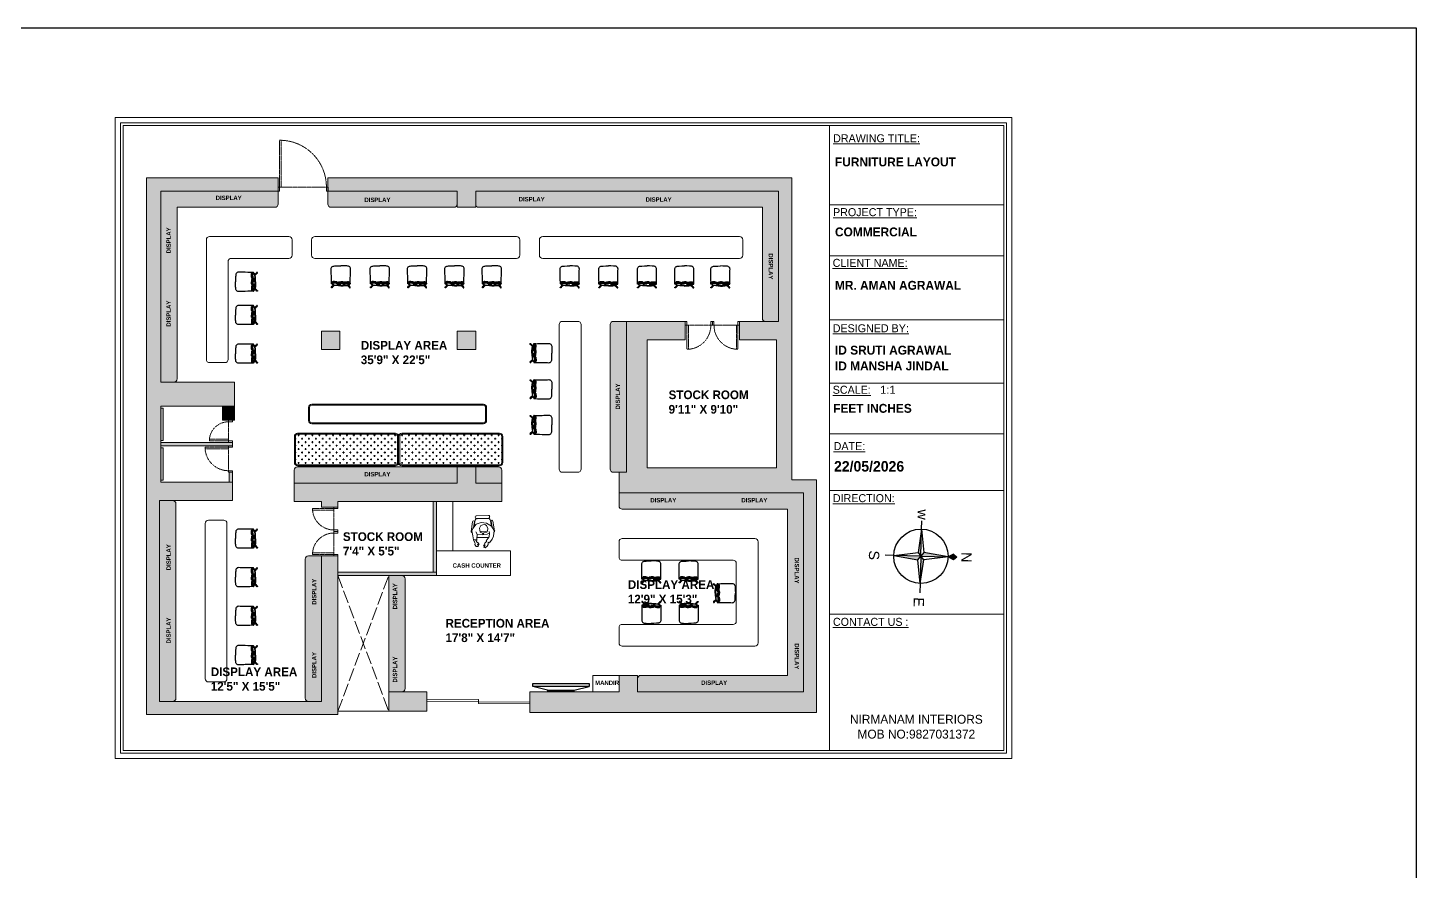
# Model space of a CAD drawing. Header units: inches. Extents: x -4677 to 18437, y -5264 to 2453.
# Drawn here: x 4406 to 5684, y 669 to 1446 of the extents above; entities that cross this region are included whole.
import ezdxf

# ---------------------------------------------------------------- set-up
doc = ezdxf.new("R2010")
doc.units = ezdxf.units.IN
for name, pattern in [('ACAD_ISO02W100', [15, 12, -3]), ('AUDIT_D_060311083008-3', [0]), ('DASHED2', [0.375, 0.25, -0.125]), ('HIDDEN', [0.375, 0.25, -0.125])]:
    doc.linetypes.add(name, pattern=pattern)
for name, color, linetype in [('A-DOOR', 251, 'AUDIT_D_060311083008-3'), ('A-Door-Frame', 1, 'Continuous'), ('A-Door-Swing', 8, 'HIDDEN'), ('ELE', 5, 'Continuous'), ('FUR', 42, 'Continuous'), ('IEL-HATCH-002', 7, 'Continuous'), ('line_cad-block.com', 250, 'Continuous'), ('PDF11_PDF_CH', 7, 'Continuous')]:
    doc.layers.add(name, color=color, linetype=linetype)
doc.layers.add('FURNI', color=140, linetype='Continuous', lineweight=18)
doc.styles.add('HEMI', font='stylu.ttf')
doc.styles.add('regular', font='swissl.ttf')
doc.styles.get("Standard").update_dxf_attribs({"font": 'arial.ttf'})

# ---------------------------------------------------------------- blocks, each defined once
blk = doc.blocks.new('*U7')
at = {"layer": 'A-Door-Frame', "lineweight": 5}
for p, q in [((0, -100), (0, 0)), ((668, -100), (668, 0))]:
    blk.add_line(p, q, dxfattribs=at)
for points in [[(0, -100), (40, -100), (40, 0), (0, 0)], [(668, -100), (628, -100), (628, 0), (668, 0)]]:
    blk.add_lwpolyline(points, dxfattribs=at)
at = {"layer": 'A-Door-Swing', "linetype": 'DASHED2', "lineweight": 5}
blk.add_line((45, 0), (633, 0), dxfattribs=at)
blk.add_lwpolyline([(40, 0), (40, 588), (80, 588), (80, 0)], close=True, dxfattribs=at)
blk.add_arc((40, 0), 588, 360, 90, dxfattribs=at)
blk = doc.blocks.new('*U8')
at = {"layer": 'A-Door-Frame', "lineweight": 5}
for p, q in [((0, -100), (0, 0)), ((559, -100), (559, 0))]:
    blk.add_line(p, q, dxfattribs=at)
for points in [[(0, -100), (40, -100), (40, 0), (0, 0)], [(559, -100), (519, -100), (519, 0), (559, 0)]]:
    blk.add_lwpolyline(points, dxfattribs=at)
at = {"layer": 'A-Door-Swing', "linetype": 'DASHED2', "lineweight": 5}
blk.add_line((44, 0), (523, 0), dxfattribs=at)
blk.add_lwpolyline([(40, 0), (40, 479), (80, 479), (80, 0)], close=True, dxfattribs=at)
blk.add_arc((40, 0), 479, 360, 90, dxfattribs=at)
blk = doc.blocks.new('wf')
at = {"layer": 'PDF11_PDF_CH', "lineweight": 5}
for points in [[(-7100.9, -1901.8), (-7102, -1910.7)], [(-7099.7, -1906.9), (-7099, -1901.7)], [(-7098.2, -1897.2), (-7098.2, -1897.6)], [(-7086, -1895.9), (-7097.3, -1896.2)], [(-7097.2, -1898.6), (-7086, -1898.3)], [(-7095.8, -1898.9), (-7087.3, -1898.6)], [(-7093.6, -1910.3), (-7092.5, -1910.8), (-7090.8, -1911.1), (-7089.2, -1910.8), (-7087.8, -1911.2), (-7086.9, -1910.1), (-7086.6, -1908), (-7087.8, -1905.3), (-7089.5, -1904.4), (-7091.4, -1904.5), (-7093.1, -1905.3), (-7094.2, -1907.6), (-7093.6, -1911.2), (-7091.5, -1912.1), (-7091, -1913.1), (-7090.6, -1913), (-7090.2, -1912), (-7088.2, -1911.2)], [(-7084.1, -1900.9), (-7083.2, -1906)], [(-7082.8, -1900.3), (-7082.9, -1900.4)], [(-7081.9, -1901.3), (-7080.4, -1910.1)], [(-7096.4, -1913.3), (-7097.7, -1911.1)], [(-7096, -1916.3), (-7086, -1916.1)], [(-7085, -1912.1), (-7085.5, -1910.8)], [(-7096.8, -1917.9), (-7099.6, -1918.3)], [(-7097.2, -1918.9), (-7099.6, -1919.5)]]:
    blk.add_lwpolyline(points, dxfattribs=at)
blk.add_lwpolyline([(-7096.5, -1913.3), (-7091.8, -1913.9), (-7087.3, -1913.3), (-7085, -1912.1), (-7085.4, -1915.6), (-7088.1, -1919.3), (-7087.7, -1919.7), (-7089.4, -1921.4), (-7090.6, -1924), (-7090.1, -1924.2), (-7089.1, -1922.9), (-7089.3, -1923.9), (-7090.2, -1925.4), (-7089.1, -1925.6), (-7087.2, -1924.3), (-7086.3, -1922.7), (-7086.2, -1920.4), (-7085.1, -1921), (-7082.6, -1917.9), (-7081.3, -1914.9), (-7080.7, -1909.7), (-7083.4, -1905.7), (-7087.8, -1903.1), (-7092.8, -1902.5), (-7097.3, -1903.9), (-7100.6, -1908), (-7101.3, -1910), (-7100.6, -1914.7), (-7099.7, -1918.3), (-7099.5, -1919.4), (-7098.3, -1921.5), (-7098.7, -1922.7), (-7097.4, -1924.5), (-7095.5, -1924.4), (-7095.2, -1923.9), (-7096.1, -1922.8), (-7096, -1922), (-7095.2, -1922.9), (-7094.7, -1922.7), (-7095.5, -1921.2), (-7097, -1920.2), (-7097.2, -1918.9), (-7096.7, -1918.9), (-7096.9, -1917.8), (-7096.7, -1917.7)], close=True, dxfattribs=at)
for points in [[(-7099, -1901.8, 0.414213), (-7100, -1900.8), (-7099.9, -1900.8)], [(-7099.3, -1906.5), (-7098.7, -1901.3, -0.458817), (-7095.7, -1898.8)], [(-7085.9, -1898.3, 0.414213), (-7085, -1897.3), (-7085, -1896.9)], [(-7082.8, -1906.5), (-7083.7, -1901.4, -0.414214), (-7082.8, -1900.4)], [(-7102, -1910.7, 0.414214), (-7101, -1911.6), (-7101.1, -1911.6)]]:
    blk.add_lwpolyline(points, format="xyb", dxfattribs=at)
for centre, radius, start, end in [((-7099.8, -1901.8), 0.983, 91.192, 181.192), ((-7097.2, -1897.3), 0.983, 90.3735, 180.3735), ((-7097.2, -1897.6), 0.983, 180.9887, 270.9888), ((-7086.7, -1901.3), 2.61, 5.8667, 102.464), ((-7085.9, -1897), 0.983, 1.8072, 91.8073), ((-7082.9, -1901.4), 0.983, 1.604, 91.604), ((-7101.1, -1910.5), 1.15, 271.0278, 275.4764), ((-7096.1, -1912.3), 4.02, 263.3806, 271.247), ((-7086.1, -1912.1), 4.02, 271.5931, 275.6031), ((-7081.3, -1910.2), 0.983, 295.8673, 1.5711)]:
    blk.add_arc(centre, radius, start, end, dxfattribs=at)
blk = doc.blocks.new('*U12')
at = {"layer": 'A-Door-Frame', "lineweight": 5}
for p, q in [((0, -100), (0, 0)), ((682, -100), (682, 0))]:
    blk.add_line(p, q, dxfattribs=at)
for points in [[(0, -100), (40, -100), (40, 0), (0, 0)], [(682, -100), (642, -100), (642, 0), (682, 0)]]:
    blk.add_lwpolyline(points, dxfattribs=at)
at = {"layer": 'A-Door-Swing', "linetype": 'DASHED2', "lineweight": 5}
blk.add_line((45, 0), (647, 0), dxfattribs=at)
blk.add_lwpolyline([(40, 0), (40, 602), (80, 602), (80, 0)], close=True, dxfattribs=at)
blk.add_arc((40, 0), 602, 360, 90, dxfattribs=at)
blk = doc.blocks.new('*U13')
at = {"layer": 'A-Door-Frame', "lineweight": 5}
for p, q in [((0, -100), (0, 0)), ((614, -100), (614, 0))]:
    blk.add_line(p, q, dxfattribs=at)
for points in [[(0, -100), (40, -100), (40, 0), (0, 0)], [(614, -100), (574, -100), (574, 0), (614, 0)]]:
    blk.add_lwpolyline(points, dxfattribs=at)
at = {"layer": 'A-Door-Swing', "linetype": 'DASHED2', "lineweight": 5}
blk.add_line((45, 0), (578, 0), dxfattribs=at)
blk.add_lwpolyline([(40, 0), (40, 534), (80, 534), (80, 0)], close=True, dxfattribs=at)
blk.add_arc((40, 0), 534, 360, 90, dxfattribs=at)
blk = doc.blocks.new('erh')
at = {"ltscale": 7}
for p, q in [((3599.4, 764.2), (3585.8, 760.7)), ((3624, 764.2), (3637.6, 760.7))]:
    blk.add_line(p, q, dxfattribs=at)
for p, q in [((3624, 765.5), (3599.4, 765.5)), ((3599.4, 765.5), (3599.4, 764.2)), ((3624, 764.2), (3599.4, 764.2)), ((3624, 764.2), (3624, 765.5))]:
    blk.add_line(p, q)
blk.add_lwpolyline([(3585.8, 760.7), (3637.6, 760.7), (3637.6, 758), (3585.8, 758)], close=True, dxfattribs=at)
blk = doc.blocks.new('*U9')
at = {"layer": 'A-Door-Frame', "lineweight": 5}
for p, q in [((0, -100), (0, 0)), ((1255, -100), (1255, 0))]:
    blk.add_line(p, q, dxfattribs=at)
for points in [[(0, -100), (40, -100), (40, 0), (0, 0)], [(1255, -100), (1215, -100), (1215, 0), (1255, 0)]]:
    blk.add_lwpolyline(points, dxfattribs=at)
at = {"layer": 'A-Door-Swing', "linetype": 'DASHED2', "lineweight": 5}
blk.add_line((51, 0), (1225, 0), dxfattribs=at)
blk.add_lwpolyline([(40, 0), (40, 1175), (80, 1175), (80, 0)], close=True, dxfattribs=at)
blk.add_arc((40, 0), 1175, 360, 90, dxfattribs=at)
blk = doc.blocks.new('LEADCHAIR Executive 2014')
at = {"layer": 'line_cad-block.com', "color": 252, "true_color": 0x939598}
for points in [[(-256, 130), (-260, 128), (-262, 121), (-263, 116), (-265, 102), (-267, 55), (-267, -5), (-269, -78), (-270, -119), (-270, -168), (-270, -225), (-272, -265), (-270, -285), (-263, -303), (-251, -320), (-234, -334), (-217, -342), (-199, -346), (-170, -348), (-146, -350), (-73, -353), (0, -354)], [(-239, 254), (-241, 256), (-243, 261), (-246, 264), (-249, 267), (-253, 268), (-257, 268), (-260, 267), (-264, 264), (-266, 261), (-267, 257), (-267, 253), (-266, 250), (-264, 246), (-260, 244), (-254, 240)], [(-265, 159), (-265, 159), (-266, 159), (-266, 150), (-266, 142), (-266, 139), (-266, 104)], [(-263, 146), (-264, 146), (-264, 146), (-265, 145), (-265, 144), (-266, 131)], [(-186, 201), (-248, 262), (-251, 265), (-253, 265), (-256, 265), (-259, 265), (-262, 262), (-264, 260), (-265, 257), (-264, 254), (-264, 251), (-262, 249), (-241, 227), (-211, 196)], [(0, 214), (-64, 213), (-127, 208), (-190, 201), (-202, 199), (-211, 196), (-219, 194), (-223, 191), (-227, 184), (-247, 135), (-249, 131), (-251, 130), (-253, 131), (-255, 136), (-259, 147), (-262, 153), (-265, 159)], [(-234, 166), (-245, 164), (-252, 163), (-265, 159)], [(0, 210), (-63, 207), (-126, 203), (-190, 196), (-196, 195), (-204, 193), (-210, 192), (-216, 190), (-220, 188), (-223, 184), (-226, 176), (-245, 133), (-251, 124), (-253, 125), (-263, 146)], [(-98, 152), (-96, 152), (-93, 152), (-92, 152), (-93, 147), (-93, 143), (-94, 138), (-94, 134), (-95, 129), (-96, 124), (-96, 123), (-102, 120), (-107, 118), (-111, 116), (-128, 112), (-140, 110), (-170, 108), (-192, 107), (-204, 107), (-224, 108), (-229, 109), (-241, 113), (-244, 114), (-241, 121), (-237, 132), (-233, 142), (-232, 146), (-229, 151)], [(-96, 123), (-99, 119), (-107, 112), (-117, 105), (-131, 101), (-157, 98), (-180, 97), (-198, 95), (-214, 95), (-221, 97), (-227, 99), (-233, 101), (-237, 105), (-240, 108), (-242, 112), (-243, 113)], [(-92, 195), (-90, 194), (-89, 192), (-90, 180), (-92, 155), (-99, 151), (-106, 149), (-116, 146), (-120, 145), (-142, 142), (-168, 141), (-190, 141), (-206, 142), (-224, 145), (-230, 146), (-230, 147), (-228, 153), (-221, 173), (-219, 176), (-217, 178), (-210, 181), (-199, 184), (-193, 185), (-186, 187), (-130, 192), (-111, 193), (-92, 195)], [(-102, 115), (-89, 115)], [(-89, 115), (-86, 115), (-81, 114), (-73, 111)], [(-71, 153), (-76, 153), (-79, 152), (-80, 152), (-80, 149), (-81, 144), (-82, 136), (-83, 130), (-84, 124), (-67, 117), (-50, 115), (0, 113)], [(-84, 124), (-73, 110), (-68, 107), (-60, 103), (-48, 100), (-39, 99), (-34, 98), (0, 98)], [(0, 198), (-74, 197), (-74, 195), (-75, 193), (-76, 181), (-79, 156), (-78, 155), (-76, 154), (-71, 152), (-57, 148), (-44, 147), (-25, 146), (0, 146)], [(0, 214), (64, 213), (127, 208), (190, 201), (202, 199), (211, 196), (219, 194), (223, 191), (227, 184), (247, 135), (249, 131), (251, 130), (253, 131), (255, 136), (259, 147), (262, 153), (265, 159)], [(0, 210), (63, 207), (126, 203), (190, 196), (196, 195), (204, 193), (210, 192), (216, 190), (220, 188), (223, 184), (226, 176), (245, 133), (251, 124), (253, 125), (263, 146)], [(0, 198), (74, 197), (74, 195), (75, 193), (76, 181), (79, 156), (78, 155), (76, 154), (71, 152), (57, 148), (44, 147), (25, 146), (0, 146)], [(71, 153), (76, 153), (79, 152), (80, 152), (80, 149), (81, 144), (82, 136), (83, 130), (84, 124), (67, 117), (50, 115), (0, 113)], [(256, 130), (260, 128), (262, 121), (263, 116), (265, 102), (267, 55), (267, -5), (269, -78), (270, -119), (270, -168), (270, -225), (272, -265), (270, -285), (263, -303), (251, -320), (234, -334), (217, -342), (199, -346), (170, -348), (146, -350), (73, -353), (0, -354)], [(84, 124), (73, 110), (68, 107), (60, 103), (48, 100), (39, 99), (34, 98), (0, 98)], [(89, 115), (86, 115), (81, 114), (73, 111)], [(92, 195), (90, 194), (89, 192), (90, 180), (92, 155), (99, 151), (106, 149), (116, 146), (120, 145), (142, 142), (168, 141), (190, 141), (206, 142), (224, 145), (230, 146), (230, 147), (228, 153), (221, 173), (219, 176), (217, 178), (210, 181), (199, 184), (193, 185), (186, 187), (130, 192), (111, 193), (92, 195)], [(102, 115), (89, 115)], [(98, 152), (96, 152), (93, 152), (92, 152), (93, 147), (93, 143), (94, 138), (94, 134), (95, 129), (96, 124), (96, 123), (102, 120), (107, 118), (111, 116), (128, 112), (140, 110), (170, 108), (192, 107), (204, 107), (224, 108), (229, 109), (241, 113), (244, 114), (241, 121), (237, 132), (233, 142), (232, 146), (229, 151)], [(96, 123), (99, 119), (107, 112), (117, 105), (131, 101), (157, 98), (180, 97), (198, 95), (214, 95), (221, 97), (227, 99), (233, 101), (237, 105), (240, 108), (242, 112), (243, 113)], [(186, 201), (248, 262), (251, 265), (253, 265), (256, 265), (259, 265), (262, 262), (264, 260), (265, 257), (264, 254), (264, 251), (262, 249), (241, 227), (211, 196)], [(234, 166), (245, 164), (252, 163), (265, 159)], [(239, 254), (241, 256), (243, 261), (246, 264), (249, 267), (253, 268), (257, 268), (260, 267), (264, 264), (266, 261), (267, 257), (267, 253), (266, 250), (264, 246), (260, 244), (254, 240)], [(263, 146), (264, 146), (264, 146), (265, 145), (265, 144), (266, 131)], [(265, 159), (265, 159), (266, 159), (266, 150), (266, 142), (266, 139), (266, 104)]]:
    blk.add_lwpolyline(points, dxfattribs=at)
blk = doc.blocks.new('A$C470D500B')
at = {"layer": 'ELE', "true_color": 0xed1f24}
h = blk.add_hatch(color=240, dxfattribs=at)
h.paths.add_polyline_path([(25.36, 49.16), (23.85, 47.28), (25.36, 44.35)])
h.paths.add_polyline_path([(25.36, 44.35), (26.88, 47.28), (25.36, 49.16)])
at = {"layer": 'ELE', "true_color": 0x000000}
h = blk.add_hatch(color=18, dxfattribs=at)
h.paths.add_polyline_path([(27.34, 28.11), (25.36, 29.71), (25.36, 15.08)])
h.paths.add_polyline_path([(40, 29.71), (27.34, 31.31), (25.36, 29.71)])
h.paths.add_polyline_path([(25.36, 44.35), (23.38, 31.31), (25.36, 29.71)])
h.paths.add_polyline_path([(23.38, 28.11), (25.36, 29.71), (10.73, 29.71)])
at = {"layer": 'ELE', "color": 240, "true_color": 0xed1f24}
for p, q in [((25.36, 49.16), (23.85, 47.28)), ((23.85, 47.28), (25.36, 44.35)), ((25.36, 49.16), (26.88, 47.28)), ((25.36, 44.35), (25.36, 49.16)), ((26.88, 47.28), (25.36, 44.35))]:
    blk.add_line(p, q, dxfattribs=at)
at = {"layer": 'ELE', "color": 18, "true_color": 0x000000}
for p, q in [((25.36, 44.35), (23.38, 31.31)), ((25.36, 29.71), (25.36, 44.35)), ((25.36, 44.35), (27.34, 31.31)), ((10.73, 29.71), (23.38, 31.31)), ((23.38, 31.31), (25.36, 29.71)), ((27.34, 31.31), (25.36, 29.71)), ((40, 29.71), (27.34, 31.31)), ((10.73, 29.71), (6.3, 29.71)), ((10.73, 29.71), (6.3, 29.71)), ((25.36, 29.71), (10.73, 29.71)), ((10.73, 29.71), (23.38, 28.11)), ((23.38, 28.11), (25.36, 29.71)), ((25.36, 15.08), (23.38, 28.11)), ((25.36, 29.71), (25.36, 15.08)), ((27.34, 28.11), (25.36, 29.71)), ((25.36, 29.71), (40, 29.71)), ((25.36, 15.08), (27.34, 28.11)), ((40, 29.71), (27.34, 28.11)), ((40, 29.71), (45.12, 29.71)), ((40, 29.71), (45.12, 29.71)), ((25.36, 15.08), (25.36, 10.4))]:
    blk.add_line(p, q, dxfattribs=at)
blk.add_circle((25.36, 29.71), 14.63, dxfattribs=at)
at = {"layer": 'ELE', "color": 240, "true_color": 0xed1f24}
blk.add_text('N', height=5.54, dxfattribs=at).set_placement((22.5, 51.52))
at = {"layer": 'ELE', "color": 18, "true_color": 0x000000}
for s, p in [('w', (0.11, 27.33)), ('E', (47.54, 26.51)), ('S', (22.95, 1.72))]:
    blk.add_text(s, height=5.54, dxfattribs=at).set_placement(p)

msp = doc.modelspace()

# ---------------------------------------------------------------- hatches: boundary and pattern name
at = {"layer": 'IEL-HATCH-002', "lineweight": 5, "true_color": 0x939598, "transparency": 33554687}
h = msp.add_hatch(color=252, dxfattribs=at)
h.dxf.hatch_style = 1
h.paths.add_polyline_path([(4691.17, 941.57), (4691.17, 959.57), (4676.17, 959.57), (4676.17, 825.57), (4664.17, 825.57), (4527.17, 825.57), (4527.17, 1010.57), (4539.17, 1010.57), (4594.17, 1010.57), (4594.17, 1027.57), (4528.17, 1027.57), (4528.17, 1097.57), (4585.17, 1097.57), (4596.17, 1097.57), (4596.17, 1119.57), (4528.17, 1119.57), (4528.17, 1295.57), (4636.17, 1295.57), (4636.17, 1307.57), (4515.17, 1307.57), (4515.17, 813.57), (4691.17, 813.57), (4691.17, 816.57)])
h.paths.add_polyline_path([(5109.17, 1307.57), (4682.17, 1307.57), (4682.17, 1295.57), (4801.17, 1295.57), (4801.17, 1283.57), (4801.17, 1280.57), (4818.17, 1280.57), (4818.17, 1295.57), (5097.17, 1295.57), (5097.17, 1175.57), (5085.17, 1175.57), (5061.17, 1175.57), (5061.17, 1158.57), (5095.17, 1158.57), (5095.17, 1040.57), (4976.17, 1040.57), (4976.17, 1158.57), (5011.17, 1158.57), (5011.17, 1175.57), (4957.17, 1175.57), (4957.17, 1036.57), (4950.17, 1036.57), (4950.17, 1017.57), (5120.17, 1017.57), (5120.17, 834.57), (4967.17, 834.57), (4967.17, 846.57), (4967.17, 849.57), (4950.17, 849.57), (4950.17, 834.57), (4926.17, 834.57), (4868.17, 834.57), (4868.17, 815.57), (5132.17, 815.57), (5132.17, 1029.57), (5109.17, 1029.57)])
h.paths.add_polyline_path([(4842.17, 1026.57), (4818.17, 1026.57), (4818.17, 1041.57), (4801.17, 1041.57), (4801.17, 1026.57), (4767.17, 1026.57), (4651.17, 1026.57), (4651.17, 1009.57), (4676.17, 1009.57), (4676.17, 1004.57), (4691.17, 1004.57), (4691.17, 1009.57), (4767.17, 1009.57), (4842.17, 1009.57)])
h.paths.add_polyline_path([(4782.17, 944.57), (4691.17, 944.57), (4691.17, 941.57), (4782.17, 941.57)], flags=17)
h.paths.add_polyline_path([(4782.17, 1009.57), (4779.17, 1009.57), (4779.17, 944.57), (4782.17, 944.57)], flags=17)
at = {"layer": 'IEL-HATCH-002', "lineweight": 5, "true_color": 0xc6a88b, "transparency": 33554687}
h = msp.add_hatch(color=43, dxfattribs=at)
h.dxf.hatch_style = 1
h.paths.add_polyline_path([(5120.17, 1017.57), (4950.17, 1017.57), (4950.17, 1005.57, 0.4142136), (4953.17, 1002.57), (5105.17, 1002.57), (5105.17, 849.57), (4970.17, 849.57, 0.4142136), (4967.17, 846.57), (4967.17, 834.57), (5120.17, 834.57)])
h.paths.add_polyline_path([(4753.17, 938.57, 0.4142136), (4750.17, 941.57), (4738.17, 941.57), (4738.17, 925.57), (4738.17, 834.57), (4750.17, 834.57, 0.4142136), (4753.17, 837.57)])
h.paths.add_polyline_path([(4957.17, 1175.57), (4945.17, 1175.57, 0.4142136), (4942.17, 1172.57), (4942.17, 1039.57, 0.4142136), (4945.17, 1036.57), (4957.17, 1036.57)])
h.paths.add_polyline_path([(5097.17, 1295.57), (4818.17, 1295.57), (4818.17, 1283.57, 0.4142136), (4821.17, 1280.57), (5082.17, 1280.57), (5082.17, 1178.57, 0.4142136), (5085.17, 1175.57), (5097.17, 1175.57)])
h.paths.add_polyline_path([(4801.17, 1295.57), (4682.17, 1295.57), (4682.17, 1283.57, 0.4142136), (4685.17, 1280.57), (4798.17, 1280.57, 0.4142136), (4801.17, 1283.57)])
h.paths.add_polyline_path([(4636.17, 1295.57), (4528.17, 1295.57), (4528.17, 1280.57), (4528.17, 1119.57), (4540.17, 1119.57, 0.4142136), (4543.17, 1122.57), (4543.17, 1280.57), (4633.17, 1280.57, 0.4142136), (4636.17, 1283.57)])
h.paths.add_polyline_path([(4542.17, 1007.57, 0.4142136), (4539.17, 1010.57), (4527.17, 1010.57), (4527.17, 825.57), (4539.17, 825.57, 0.4142136), (4542.17, 828.57)])
h.paths.add_polyline_path([(4676.17, 959.57), (4664.17, 959.57, 0.4142136), (4661.17, 956.57), (4661.17, 828.57, 0.4142136), (4664.17, 825.57), (4676.17, 825.57)])
h.paths.add_polyline_path([(4801.17, 1041.57), (4654.17, 1041.57, 0.4142136), (4651.17, 1038.57), (4651.17, 1026.57), (4767.17, 1026.57), (4801.17, 1026.57)])
h.paths.add_polyline_path([(4842.17, 1038.57, 0.4142136), (4839.17, 1041.57), (4818.17, 1041.57), (4818.17, 1026.57), (4842.17, 1026.57)])
at = {"layer": 'IEL-HATCH-002', "lineweight": 5, "true_color": 0x636466, "transparency": 33554687}
h = msp.add_hatch(color=251, dxfattribs=at)
h.dxf.hatch_style = 1
h.paths.add_polyline_path([(4693.17, 1166.57), (4676.17, 1166.57), (4676.17, 1149.57), (4693.17, 1149.57)])
h.paths.add_polyline_path([(4818.17, 1166.57), (4801.17, 1166.57), (4801.17, 1149.57), (4818.17, 1149.57)])
at = {"layer": 'IEL-HATCH-002', "lineweight": 5, "true_color": 0xadddf7, "transparency": 33554687}
h = msp.add_hatch(color=141, dxfattribs=at)
h.dxf.hatch_style = 1
h.paths.add_polyline_path([(4530.31, 1059.21), (4528.17, 1059.21), (4528.17, 1029.41), (4530.31, 1029.41)])
h.paths.add_polyline_path([(4530.31, 1095.71), (4528.17, 1095.71), (4528.17, 1065.91), (4530.31, 1065.91)])
at = {"layer": 'IEL-HATCH-002', "lineweight": 5, "true_color": 0x939598, "transparency": 33554687}
h = msp.add_hatch(color=252, dxfattribs=at)
h.dxf.hatch_style = 1
h.paths.add_polyline_path([(4596.17, 1097.57), (4585.17, 1097.57), (4585.17, 1084.46), (4590.51, 1084.46), (4590.51, 1084.57), (4594.17, 1084.57), (4594.17, 1084.46), (4596.17, 1084.46)])
at = {"layer": 'IEL-HATCH-002', "lineweight": 5, "true_color": 0xc6a88b, "transparency": 33554687}
h = msp.add_hatch(color=43, dxfattribs=at)
h.dxf.hatch_style = 1
h.paths.add_polyline_path([(4594.17, 1064.07), (4590.51, 1064.07), (4528.17, 1064.07), (4528.17, 1061.07), (4594.17, 1061.07)])
h.paths.add_polyline_path([(4594.17, 1036.57), (4591.17, 1036.57), (4591.17, 1027.57), (4594.17, 1027.57)])
at = {"layer": 'IEL-HATCH-002', "lineweight": 5, "true_color": 0x939598, "transparency": 33554687}
h = msp.add_hatch(dxfattribs=at)
h.set_pattern_fill('CROSS', color=252, scale=0.5)
h.set_pattern_definition([(0, (-3502.2118, 172.142), (3.175, 3.175), [1.5875, -4.7625]), (90, (-3501.418, 171.348), (-3.175, 3.175), [1.5875, -4.7625])])
h.paths.add_polyline_path([(4746.23, 1069.57, 0.4142136), (4744.23, 1071.57), (4654.23, 1071.57, 0.4142136), (4652.23, 1069.57), (4652.23, 1045.57, 0.4142136), (4654.23, 1043.57), (4744.23, 1043.57, 0.4142136), (4746.23, 1045.57)])
h.paths.add_polyline_path([(4842.23, 1069.57, 0.4142136), (4840.23, 1071.57), (4750.23, 1071.57, 0.4142136), (4748.23, 1069.57), (4748.23, 1045.57, 0.4142136), (4750.23, 1043.57), (4840.23, 1043.57, 0.4142136), (4842.23, 1045.57)])
h = msp.add_hatch(color=252, dxfattribs=at)
h.dxf.hatch_style = 1
h.paths.add_polyline_path([(4773.17, 834.57), (4738.17, 834.57), (4738.17, 816.57), (4773.17, 816.57)])

# ---------------------------------------------------------------- linework, layer by layer
at = {"lineweight": 5}
for p, q in [((4636.17, 1307.57), (4515.17, 1307.57)), ((4515.17, 1307.57), (4515.17, 813.57)), ((4636.17, 1307.57), (4636.17, 1295.57)), ((5109.17, 1307.57), (4682.17, 1307.57)), ((4682.17, 1307.57), (4682.17, 1295.57)), ((5109.17, 1029.57), (5109.17, 1307.57)), ((4636.17, 1295.57), (4528.17, 1295.57)), ((4528.17, 1295.57), (4528.17, 1119.57)), ((4528.17, 1295.57), (4528.17, 1280.57)), ((4636.17, 1295.57), (4636.17, 1283.57)), ((4801.17, 1295.57), (4682.17, 1295.57)), ((4682.17, 1295.57), (4682.17, 1283.57)), ((4801.17, 1280.57), (4801.17, 1295.57)), ((4801.17, 1295.57), (4801.17, 1283.57)), ((5097.17, 1295.57), (4818.17, 1295.57)), ((4818.17, 1295.57), (4818.17, 1280.57)), ((4818.17, 1295.57), (4818.17, 1283.57)), ((5097.17, 1175.57), (5097.17, 1295.57)), ((4633.17, 1280.57), (4543.17, 1280.57)), ((4543.17, 1280.57), (4543.17, 1122.57)), ((4798.17, 1280.57), (4685.17, 1280.57)), ((4818.17, 1280.57), (4801.17, 1280.57)), ((4818.17, 1280.57), (4801.17, 1280.57)), ((5082.17, 1280.57), (4821.17, 1280.57)), ((5082.17, 1178.57), (5082.17, 1280.57)), ((4693.17, 1166.57), (4676.17, 1166.57)), ((4676.17, 1166.57), (4676.17, 1149.57)), ((4693.17, 1149.57), (4693.17, 1166.57)), ((4942.17, 1172.57), (4942.17, 1039.57)), ((4957.17, 1175.57), (4945.17, 1175.57)), ((4957.17, 1036.57), (4957.17, 1175.57)), ((4957.17, 1175.57), (5011.17, 1175.57)), ((5011.17, 1175.57), (5011.17, 1158.57)), ((5061.17, 1158.57), (5061.17, 1175.57)), ((5061.17, 1175.57), (5097.17, 1175.57)), ((5097.17, 1175.57), (5085.17, 1175.57)), ((5011.17, 1158.57), (4976.17, 1158.57)), ((4976.17, 1158.57), (4976.17, 1040.57)), ((5095.17, 1158.57), (5061.17, 1158.57)), ((5095.17, 1040.57), (5095.17, 1158.57)), ((4676.17, 1149.57), (4693.17, 1149.57)), ((4528.17, 1119.57), (4596.17, 1119.57)), ((4528.17, 1119.57), (4540.17, 1119.57)), ((4596.17, 1119.57), (4596.17, 1097.57)), ((4528.17, 1097.57), (4528.17, 1027.57)), ((4585.17, 1097.57), (4528.17, 1097.57)), ((4596.17, 1097.57), (4585.17, 1097.57)), ((4585.17, 1084.46), (4585.17, 1097.57)), ((4596.17, 1097.57), (4596.17, 1084.46)), ((4596.17, 1084.46), (4585.17, 1084.46)), ((4594.17, 1064.07), (4528.17, 1064.07)), ((4594.17, 1061.07), (4594.17, 1064.07)), ((4594.17, 1061.07), (4528.17, 1061.07)), ((4594.17, 1036.57), (4591.17, 1036.57)), ((4591.17, 1036.57), (4591.17, 1027.57)), ((4594.17, 1027.57), (4594.17, 1036.57)), ((4651.17, 1038.57), (4651.17, 1026.57)), ((4839.17, 1041.57), (4654.17, 1041.57)), ((4801.17, 1026.57), (4801.17, 1042.57)), ((4801.17, 1042.57), (4818.17, 1042.57)), ((4818.17, 1042.57), (4818.17, 1026.57)), ((4842.17, 1026.57), (4842.17, 1038.57)), ((4945.17, 1036.57), (4957.17, 1036.57)), ((4950.17, 1017.57), (4950.17, 1036.57)), ((4976.17, 1040.57), (5095.17, 1040.57)), ((4528.17, 1027.57), (4594.17, 1027.57)), ((4594.17, 1027.57), (4594.17, 1010.57)), ((4651.17, 1009.57), (4651.17, 1026.57)), ((4818.17, 1026.57), (4842.17, 1026.57)), ((4842.17, 1026.57), (4842.17, 1009.57)), ((5132.17, 1029.57), (5109.17, 1029.57)), ((5132.17, 815.57), (5132.17, 1029.57)), ((4594.17, 1010.57), (4527.17, 1010.57)), ((4527.17, 1010.57), (4527.17, 825.57)), ((4527.17, 1010.57), (4539.17, 1010.57)), ((5120.17, 1017.57), (4950.17, 1017.57)), ((4950.17, 1017.57), (4950.17, 1005.57)), ((5120.17, 834.57), (5120.17, 1017.57)), ((4542.17, 1007.57), (4542.17, 828.57)), ((4676.17, 1009.57), (4651.17, 1009.57)), ((4676.17, 1004.57), (4676.17, 1009.57)), ((4691.17, 1004.57), (4676.17, 1004.57)), ((4691.17, 1009.57), (4691.17, 1004.57)), ((4779.17, 944.57), (4779.17, 1009.57)), ((4782.17, 1009.57), (4782.17, 949.57)), ((4782.17, 941.57), (4782.17, 1009.57)), ((4797.17, 964.24), (4797.17, 1009.57)), ((5105.17, 1002.57), (4953.17, 1002.57)), ((5105.17, 849.57), (5105.17, 1002.57)), ((4676.17, 959.57), (4664.17, 959.57)), ((4676.17, 825.57), (4676.17, 959.57)), ((4676.17, 959.57), (4691.17, 959.57)), ((4691.17, 959.57), (4691.17, 941.57)), ((4661.17, 828.57), (4661.17, 956.57)), ((4691.17, 944.57), (4782.17, 944.57)), ((4691.17, 941.57), (4738.17, 941.57)), ((4691.17, 941.57), (4691.17, 816.57)), ((4691.17, 941.57), (4782.17, 941.57)), ((4738.17, 941.57), (4738.17, 925.57)), ((4738.17, 941.57), (4738.17, 941.57)), ((4750.17, 941.57), (4738.17, 941.57)), ((4753.17, 938.57), (4753.17, 837.57)), ((4738.17, 925.57), (4738.17, 834.57)), ((4950.17, 834.57), (4950.17, 849.57)), ((4950.17, 849.57), (4967.17, 849.57)), ((4967.17, 849.57), (4967.17, 834.57)), ((4967.17, 846.57), (4967.17, 834.57)), ((4970.17, 849.57), (5105.17, 849.57)), ((4738.17, 834.57), (4773.17, 834.57)), ((4738.17, 816.57), (4738.17, 834.57)), ((4738.17, 834.57), (4750.17, 834.57)), ((4773.17, 834.57), (4773.17, 816.57)), ((4868.17, 815.57), (4868.17, 834.57)), ((4868.17, 834.57), (4950.17, 834.57)), ((4967.17, 834.57), (5120.17, 834.57)), ((4527.17, 825.57), (4676.17, 825.57)), ((4527.17, 825.57), (4539.17, 825.57)), ((4676.17, 825.57), (4664.17, 825.57)), ((4773.17, 824.57), (4773.17, 824.57)), ((4820.68, 827.32), (4820.66, 823.57)), ((4868.17, 826.07), (4868.18, 826.07)), ((4515.17, 813.57), (4691.17, 813.57)), ((4738.17, 816.57), (4691.17, 816.57)), ((4691.17, 816.57), (4691.17, 813.57)), ((4773.17, 816.57), (4738.17, 816.57)), ((4868.17, 815.57), (5132.17, 815.57))]:
    msp.add_line(p, q, dxfattribs=at)
at = {"color": 9, "linetype": 'ACAD_ISO02W100', "lineweight": 5, "true_color": 0xc7c8ca}
for p, q in [((4691.17, 816.57), (4738.17, 941.57)), ((4691.17, 941.57), (4738.17, 816.57))]:
    msp.add_line(p, q, dxfattribs=at)
msp.add_lwpolyline([(1316.42, 1445.89), (5684.29, 1445.89), (5684.29, -2808.49), (1316.42, -2808.49)], close=True)
at = {"lineweight": 5}
for points in [[(4590.17, 1140.57), (4590.17, 1230.57, -0.4142136), (4593.17, 1233.57), (4646.14, 1233.57, 0.4142136), (4649.14, 1236.57), (4649.14, 1250.57, 0.4142136), (4646.14, 1253.57), (4573.17, 1253.57, 0.4142136), (4570.17, 1250.57), (4570.17, 1140.57, 0.4142136), (4573.17, 1137.57), (4587.17, 1137.57, 0.4142136)], [(4670.14, 1233.57), (4855.87, 1233.57, 0.4142136), (4858.87, 1236.57), (4858.87, 1250.57, 0.4142136), (4855.87, 1253.57), (4670.14, 1253.57, 0.4142136), (4667.14, 1250.57), (4667.14, 1236.57, 0.4142136)], [(5061.17, 1233.57, 0.4142136), (5064.17, 1236.57), (5064.17, 1250.57, 0.4142136), (5061.17, 1253.57), (4879.87, 1253.57, 0.4142136), (4876.87, 1250.57), (4876.87, 1236.57, 0.4142136), (4879.87, 1233.57)], [(4912.17, 1175.57), (4898.17, 1175.57, 0.4142136), (4895.17, 1172.57), (4895.17, 1039.57, 0.4142136), (4898.17, 1036.57), (4912.17, 1036.57, 0.4142136), (4915.17, 1039.57), (4915.17, 1172.57, 0.4142136)], [(4667.29, 1099.36), (4825.23, 1099.36, -0.4142136), (4828.23, 1096.36), (4828.23, 1084.16, -0.4142136), (4825.23, 1081.16), (4667.29, 1081.16, -0.4142136), (4664.29, 1084.16), (4664.29, 1096.36, -0.4142136)], [(4667.29, 1098.36), (4825.23, 1098.36, -0.4142136), (4827.23, 1096.36), (4827.23, 1084.16, -0.4142136), (4825.23, 1082.16), (4667.29, 1082.16, -0.4142136), (4665.29, 1084.16), (4665.29, 1096.36, -0.4142136)], [(4747.23, 1069.57), (4747.23, 1045.57, -0.4142136), (4744.23, 1042.57), (4654.23, 1042.57, -0.4142136), (4651.23, 1045.57), (4651.23, 1069.57, -0.4142136), (4654.23, 1072.57), (4744.23, 1072.57, -0.4142136)], [(4746.23, 1069.57), (4746.23, 1045.57, -0.4142136), (4744.23, 1043.57), (4654.23, 1043.57, -0.4142136), (4652.23, 1045.57), (4652.23, 1069.57, -0.4142136), (4654.23, 1071.57), (4744.23, 1071.57, -0.4142136)], [(4843.23, 1069.57), (4843.23, 1045.57, -0.4142136), (4840.23, 1042.57), (4750.23, 1042.57, -0.4142136), (4747.23, 1045.57), (4747.23, 1069.57, -0.4142136), (4750.23, 1072.57), (4840.23, 1072.57, -0.4142136)], [(4842.23, 1069.57), (4842.23, 1045.57, -0.4142136), (4840.23, 1043.57), (4750.23, 1043.57, -0.4142136), (4748.23, 1045.57), (4748.23, 1069.57, -0.4142136), (4750.23, 1071.57), (4840.23, 1071.57, -0.4142136)], [(4572.17, 843.57), (4586.17, 843.57, 0.4142136), (4589.17, 846.57), (4589.17, 989.57, 0.4142136), (4586.17, 992.57), (4572.17, 992.57, 0.4142136), (4569.17, 989.57), (4569.17, 846.57, 0.4142136)], [(4953.17, 876.57), (5075.17, 876.57, 0.4142136), (5078.17, 879.57), (5078.17, 972.57, 0.4142136), (5075.17, 975.57), (4953.17, 975.57, 0.4142136), (4950.17, 972.57), (4950.17, 958.57, 0.4142136), (4953.17, 955.57), (5055.17, 955.57, -0.4142136), (5058.17, 952.57), (5058.17, 899.57, -0.4142136), (5055.17, 896.57), (4953.17, 896.57, 0.4142136), (4950.17, 893.57), (4950.17, 879.57, 0.4142136)]]:
    msp.add_lwpolyline(points, format="xyb", close=True, dxfattribs=at)
for points in [[(4801.17, 1149.57), (4801.17, 1166.57), (4818.17, 1166.57), (4818.17, 1149.57)], [(4528.17, 1065.91), (4530.31, 1065.91), (4530.31, 1095.71), (4528.17, 1095.71)], [(4528.17, 1029.41), (4530.31, 1029.41), (4530.31, 1059.21), (4528.17, 1059.21)], [(4782.17, 941.57), (4782.17, 964.24), (4850.17, 964.24), (4850.17, 941.57)], [(4950.17, 849.57), (4926.17, 849.57), (4926.17, 834.57), (4950.17, 834.57)], [(4773.17, 834.57), (4738.17, 834.57), (4738.17, 816.57), (4773.17, 816.57)]]:
    msp.add_lwpolyline(points, close=True, dxfattribs=at)
for points in [[(4651.17, 1026.57), (4767.17, 1026.57), (4801.17, 1026.57)], [(4842.17, 1009.57), (4767.17, 1009.57), (4691.17, 1009.57)], [(4820.68, 827.32), (4773.18, 827.57), (4773.17, 825.57)], [(4820.67, 823.57), (4868.17, 823.32), (4868.17, 825.07), (4773.17, 825.57)]]:
    msp.add_lwpolyline(points, dxfattribs=at)
for centre, start, end in [((4633.17, 1283.57), 270, 0), ((4685.17, 1283.57), 180, 270), ((4798.17, 1283.57), 270, 0), ((4821.17, 1283.57), 180, 270), ((5085.17, 1178.57), 180, 270), ((4945.17, 1172.57), 90, 180), ((4540.17, 1122.57), 270, 0), ((4654.17, 1038.57), 90, 180), ((4839.17, 1038.57), 0, 90), ((4945.17, 1039.57), 180, 270), ((4539.17, 1007.57), 0, 90), ((4953.17, 1005.57), 180, 270), ((4664.17, 956.57), 90, 180), ((4750.17, 938.57), 0, 90), ((4970.17, 846.57), 90, 180), ((4750.17, 837.57), 270, 0), ((4539.17, 828.57), 270, 0), ((4664.17, 828.57), 180, 270)]:
    msp.add_arc(centre, 3, start, end, dxfattribs=at)
at = {"layer": 'FURNI', "color": 18, "lineweight": 5, "true_color": 0x000000}
for p, q in [((5143.99, 1355.81), (5143.99, 780.48)), ((5143.93, 1282.83), (5304.52, 1282.83)), ((5143.93, 1235.78), (5304.52, 1235.78)), ((5143.93, 1176.95), (5304.52, 1176.95)), ((5143.93, 1118.8), (5304.52, 1118.8)), ((5143.93, 1072.04), (5304.52, 1072.04)), ((5143.93, 1019.95), (5304.52, 1019.95)), ((5143.99, 906.04), (5304.58, 905.97))]:
    msp.add_line(p, q, dxfattribs=at)
for points in [[(4486.2, 773.11), (4486.2, 1363.18), (5311.95, 1363.18), (5311.95, 773.11)], [(4491.12, 778.02), (4491.12, 1358.26), (5307.03, 1358.26), (5307.03, 778.02)], [(4493.57, 780.48), (4493.57, 1355.81), (5304.58, 1355.81), (5304.58, 780.48)]]:
    msp.add_lwpolyline(points, close=True, dxfattribs=at)

# ---------------------------------------------------------------- block references
at = {"color": 18, "lineweight": 5, "true_color": 0x000000, "yscale": 0.03255662233685245, "zscale": 0.03255662233685245}
for p, xscale, rotation in [((4608.51, 1211.95), -0.03255662233685245, 269.9645304322862), ((4694.02, 1215.27), -0.03255662233685245, 179.9645304322863), ((4729.94, 1215.27), -0.03255662233685245, 179.9645304322863), ((4764.31, 1215.27), -0.03255662233685245, 179.9645304322863), ((4798.7, 1215.23), -0.03255662233685245, 179.9645304322863), ((4833.07, 1215.23), -0.03255662233685245, 179.9645304322863), ((4904.82, 1215.14), -0.03255662233685245, 179.9645304322863), ((4940.38, 1215.12), -0.03255662233685245, 179.9645304322863), ((4975.94, 1215.1), -0.03255662233685245, 179.9645304322863), ((5010.32, 1215.06), -0.03255662233685245, 179.9645304322863), ((5043.51, 1215.03), -0.03255662233685245, 179.9645304322863), ((4608.51, 1181.4), -0.03255662233685245, 269.9645304322862), ((4608.51, 1145.81), -0.03255662233685245, 269.9645304322862), ((4876.91, 1146.39), -0.03255662233685245, 89.96453043228625), ((4876.91, 1113.07), -0.03255662233685245, 89.96453043228625), ((4876.91, 1080.26), -0.03255662233685245, 89.96453043228625), ((4608.51, 975.48), -0.03255662233685245, 269.9645304322862), ((4608.51, 939.95), -0.03255662233685245, 269.9645304322862), ((4979.91, 943.44), -0.03255662233685245, 179.9645304322863), ((5014.29, 943.39), -0.03255662233685245, 179.9645304322863), ((5045.78, 925.36), 0.03255662233685245, 90.03546956771375), ((4608.51, 904.36), -0.03255662233685245, 269.9645304322862), ((4979.91, 908.97), 0.03255662233685245, 0.0354695677137458), ((5014.29, 909.01), 0.03255662233685245, 0.0354695677137458), ((4608.51, 868.22), -0.03255662233685245, 269.9645304322862)]:
    msp.add_blockref('LEADCHAIR Executive 2014', p, dxfattribs=dict(at, xscale=xscale, rotation=rotation))
at = {"color": 18, "lineweight": 5, "true_color": 0x000000}
msp.add_blockref('wf', (11916.02, 2892.78), dxfattribs=at)
at = {"lineweight": 5, "rotation": 180}
msp.add_blockref('erh', (8508.34, 1600.11), dxfattribs=at)
at = {"layer": 'A-DOOR', "lineweight": 5, "xscale": 0.03666666666666651, "yscale": 0.03666666666666651, "zscale": 0.03666666666666651}
msp.add_blockref('*U9', (4636.17, 1299.24), dxfattribs=at)
at = {"layer": 'A-DOOR', "lineweight": 5, "yscale": 0.03666666666666651, "zscale": 0.03666666666666651}
for name, p, xscale, rotation in [('*U12', (5011.17, 1171.91), -0.03666666666666651, 180), ('*U12', (5061.17, 1171.91), 0.03666666666666651, 180), ('*U8', (4590.51, 1064.07), 0.03666666666666651, 90.00000000000001), ('*U7', (4590.51, 1061.07), -0.03666666666666651, 90), ('*U13', (4687.51, 1004.57), -0.03666666666666651, 90), ('*U13', (4687.51, 959.57), 0.03666666666666651, 90.00000000000001)]:
    msp.add_blockref(name, p, dxfattribs=dict(at, xscale=xscale, rotation=rotation))
at = {"layer": 'FUR', "lineweight": 5, "xscale": 1.708757945444273, "yscale": 1.708757945444273, "zscale": 1.708757945444273, "rotation": 268.4687052230764}
msp.add_blockref('A$C470D500B', (5178.55, 1003.99), dxfattribs=at)

# ---------------------------------------------------------------- texts
at = {"lineweight": 5, "attachment_point": 1, "rotation": 359.99056}
for s, insert, char_height, width, style in [('{\\LDRAWING TITLE:}', (5147.32, 1347.81), 7.3705, 82.0667, 'HEMI'), ('{\\fStylus BT|b1|i0|c0|p34;FURNITURE LAYOUT}', (5149.04, 1326.48), 8.1895, 120.5127, 'HEMI'), ('{\\LPROJECT TYPE:}', (5147.26, 1279.8), 7.3705, 77.4213, 'HEMI'), ('{\\fStylus BT|b1|i0|c0|p34;COMMERCIAL}', (5149.04, 1262.02), 8.1895, 120.5127, 'HEMI'), ('{\\LCLIENT NAME:}', (5146.91, 1233.12), 7.3705, 76.1544, 'HEMI'), ('{\\fStylus BT|b1|i0|c0|p34;MR. AMAN AGRAWAL}', (5149.04, 1212.83), 8.1895, 120.5127, 'HEMI'), ('{\\LDESIGNED BY:}', (5146.97, 1172.89), 7.3705, 77.8609, 'HEMI'), ('{\\fStylus BT|b1|i0|c0|p34;ID SRUTI AGRAWAL}', (5149.04, 1153.15), 8.1895, 108.6202, 'HEMI'), ('{\\fStylus BT|b1|i0|c0|p34;ID MANSHA JINDAL}', (5149.04, 1138.63), 8.1895, 108.6202, 'HEMI'), ('{\\LSCALE:}', (5146.97, 1116.26), 7.371, 57.0108, 'HEMI'), ('1:1', (5190.58, 1116.26), 7.371, 29.3039, 'regular'), ('{\\fStylus BT|b1|i0|c0|p34;FEET INCHES}', (5147.36, 1099.58), 8.1895, 108.6202, 'HEMI'), ('{\\LDATE:}', (5147.82, 1064.39), 7.371, 57.0108, 'HEMI'), ('{\\fStylus BT|b1|i0|c0|p34;22/05/2026}', (5148.16, 1046.93), 9.6524, 74.6612, 'HEMI'), ('{\\LDIRECTION:}', (5147.1, 1016.48), 7.3705, 57.0108, 'HEMI'), ('{\\LCONTACT US :}', (5147.16, 902.57), 7.3705, 71.6055, 'HEMI'), ('\\pxqc;NIRMANAM INTERIORS\\PMOB NO:9827031372', (5154.54, 813.29), 8.1895, 138.8555, 'HEMI')]:
    msp.add_mtext(s, dxfattribs=dict(at, insert=insert, char_height=char_height, width=width, style=style))
at = {"color": 177, "lineweight": 5, "true_color": 0x293189, "char_height": 4, "attachment_point": 1, "style": 'HEMI'}
for s, insert, width, rotation in [('{\\fStylus BT|b1|i0|c0|p34;DISPLAY}', (4578.77, 1291.27), 27.8346, 359.99056), ('{\\fStylus BT|b1|i0|c0|p34;DISPLAY}', (4715.73, 1289.46), 69.2136, 359.99056), ('{\\fStylus BT|b1|i0|c0|p34;DISPLAY}', (4857.79, 1290.03), 69.2136, 359.99056), ('{\\fStylus BT|b1|i0|c0|p34;DISPLAY}', (4974.66, 1289.74), 69.2136, 359.99056), ('{\\fStylus BT|b1|i0|c0|p34;DISPLAY}', (4533.38, 1238.16), 27.8346, 89.99056), ('{\\fStylus BT|b1|i0|c0|p34;DISPLAY}', (5091.98, 1238.16), 69.2136, 269.99056), ('{\\fStylus BT|b1|i0|c0|p34;DISPLAY}', (4533.38, 1170.7), 27.8346, 89.99056), ('{\\fStylus BT|b1|i0|c0|p34;DISPLAY}', (4947.01, 1094.43), 27.8346, 89.99056), ('{\\fStylus BT|b1|i0|c0|p34;DISPLAY}', (4715.73, 1036.8), 69.2136, 359.99056), ('{\\fStylus BT|b1|i0|c0|p34;DISPLAY}', (4978.98, 1012.88), 27.8346, 359.99056), ('{\\fStylus BT|b1|i0|c0|p34;DISPLAY}', (5062.82, 1012.88), 27.8346, 359.99056), ('{\\fStylus BT|b1|i0|c0|p34;DISPLAY}', (4533.38, 946.4), 27.8346, 89.99056), ('{\\fStylus BT|b1|i0|c0|p34;CASH COUNTER}', (4796.92, 952.77), 69.2136, 359.99056), ('{\\fStylus BT|b1|i0|c0|p34;DISPLAY}', (5115.95, 958.09), 27.8346, 269.99056), ('{\\fStylus BT|b1|i0|c0|p34;DISPLAY}', (4667.48, 914.64), 27.8346, 89.99056), ('{\\fStylus BT|b1|i0|c0|p34;DISPLAY}', (4741.88, 910.45), 27.8346, 89.99056), ('{\\fStylus BT|b1|i0|c0|p34;DISPLAY}', (4533.38, 878.94), 27.8346, 89.99056), ('{\\fStylus BT|b1|i0|c0|p34;DISPLAY}', (4667.48, 847.19), 27.8346, 89.99056), ('{\\fStylus BT|b1|i0|c0|p34;DISPLAY}', (5115.95, 879.1), 27.8346, 269.99056), ('{\\fStylus BT|b1|i0|c0|p34;DISPLAY}', (4741.88, 842.99), 27.8346, 89.99056), ('{\\fStylus BT|b1|i0|c0|p34;MANDIR}', (4928.15, 844.75), 23.5849, 359.99056), ('{\\fStylus BT|b1|i0|c0|p34;DISPLAY}', (5025.83, 844.88), 27.8346, 359.99056)]:
    msp.add_mtext(s, dxfattribs=dict(at, insert=insert, width=width, rotation=rotation))
at = {"color": 240, "lineweight": 5, "true_color": 0xed1f24, "char_height": 8, "attachment_point": 1, "rotation": 359.99056, "style": 'HEMI'}
for s, insert, width in [('{\\fStylus BT|b1|i0|c0|p34;DISPLAY AREA\\P35\'9" X 22\'5"}', (4712.4, 1157.51), 90.6924), ('{\\fStylus BT|b1|i0|c0|p34;STOCK ROOM\\P9\'11" X 9\'10"}', (4995.84, 1111.95), 90.6924), ('{\\fStylus BT|b1|i0|c0|p34;STOCK ROOM\\P7\'4" X 5\'5"}', (4695.91, 981.35), 90.6924), ('{\\fStylus BT|b1|i0|c0|p34;DISPLAY AREA\\P12\'9" X 15\'3"}', (4958.3, 937.21), 90.6924), ('{\\fStylus BT|b1|i0|c0|p34;RECEPTION AREA\\P17\'8" X 14\'7"}', (4790.4, 901.61), 108.5014), ('{\\fStylus BT|b1|i0|c0|p34;DISPLAY AREA\\P12\'5" X 15\'5"}', (4574.24, 856.88), 90.6924)]:
    msp.add_mtext(s, dxfattribs=dict(at, insert=insert, width=width))

doc.saveas('drawing.dxf')
